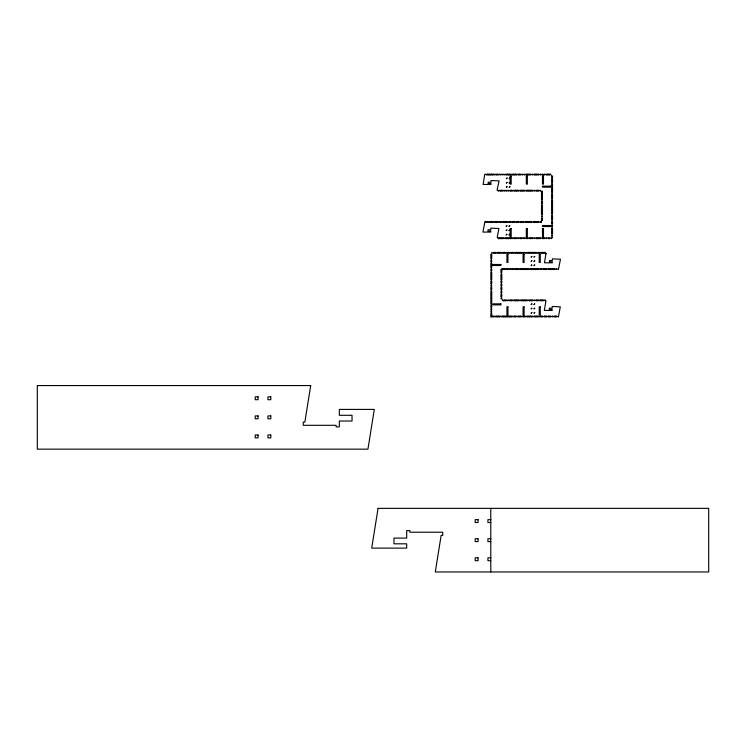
<?xml version="1.0" encoding="UTF-8"?>
<svg xmlns="http://www.w3.org/2000/svg" width="746" height="746" viewBox="0 0 746 746"><rect width="100%" height="100%" fill="white"/><g stroke="black" fill="none" stroke-linecap="round" stroke-linejoin="round"><path stroke-width="1.12" d="M490.784 519.654L487.921 519.654L487.921 522.517L490.784 522.517M490.784 538.733L487.921 538.733L487.921 541.596L490.784 541.596M490.784 557.812L487.921 557.812L487.921 560.675L490.784 560.675M490.784 508.362L490.784 571.958M310.7 385.561L304.853 422.124L303.258 422.124L303.258 425.304L336.138 425.304L336.138 426.899L339.318 426.899L339.318 421.014L352.037 421.014L352.037 415.289L339.318 415.289L339.318 409.405L374.296 409.405L367.937 449.157L37.3 449.157L37.3 385.561L310.7 385.561M378.063 508.362L371.704 548.114L406.682 548.114L406.682 543.815L393.963 543.815L393.963 538.099L406.682 538.099L406.682 530.62L409.862 530.62L409.862 532.215L442.742 532.215L442.742 535.395L441.147 535.395L435.3 571.958L708.7 571.958L708.7 508.362L378.063 508.362M484.546 175.515L483.119 184.467L490.989 184.467L490.989 183.497L488.126 183.497L488.126 182.21L490.989 182.21L490.989 180.532L499.102 180.886L497.05 190.193L498.058 190.193L498.058 191.2L500.072 190.193L500.072 191.2L501.088 191.2L501.088 190.193L502.095 190.193L502.095 191.2L504.11 190.193L504.11 191.2L506.133 190.193L506.133 191.2L508.147 190.193L508.147 191.2L510.171 190.193L510.171 191.2L511.178 191.2L511.178 190.193L512.194 190.193L512.194 191.2L514.208 190.193L514.208 191.2L515.216 191.2L515.216 190.193L516.232 190.193L516.232 191.2L517.239 191.2L517.239 190.193L518.246 190.193L518.246 191.2L520.27 190.193L520.27 191.2L521.277 191.2L521.277 190.193L522.284 190.193L522.284 191.2L523.291 191.2L523.291 190.193L524.307 190.193L524.307 191.2L526.322 190.193L526.322 191.2L527.338 191.2L527.338 190.193L528.345 190.193L528.345 191.2L529.352 191.2L529.352 190.193L530.359 190.193L530.359 191.2L531.376 191.2L531.376 190.193L532.383 190.193L532.383 191.2L534.397 190.193L534.397 191.2L536.421 190.193L536.421 191.2L537.428 191.2L537.428 190.193L538.435 190.193L538.435 191.2L540.458 190.193L540.458 191.2L542.473 191.2L542.473 192.216L541.465 192.216L541.465 193.223L542.473 193.223L542.473 194.23L541.465 194.23L541.465 195.238L542.473 195.238L542.473 196.254L541.465 196.254L541.465 197.261L542.473 197.261L542.473 198.268L541.465 198.268L541.465 199.285L542.473 199.285L541.465 201.299L542.473 201.299L542.473 202.306L541.465 202.306L541.465 203.322L542.473 203.322L541.465 205.337L542.473 205.337L542.473 206.344L541.465 206.344L541.465 207.36L542.473 207.36L542.473 208.367L541.465 208.367L541.465 209.374L542.473 209.374L542.473 210.381L541.465 210.381L541.465 211.398L542.473 211.398L542.473 212.405L541.465 212.405L541.465 213.412L542.473 213.412L542.473 214.428L541.465 214.428L542.473 216.443L541.465 216.443L542.473 218.466L541.465 218.466L541.465 219.473L542.473 219.473L542.473 220.48L541.465 220.48L541.465 222.504L540.458 222.504L540.458 221.487L538.435 222.504L538.435 221.487L537.428 221.487L537.428 222.504L536.421 222.504L536.421 221.487L535.414 221.487L535.414 222.504L534.397 222.504L534.397 221.487L533.39 221.487L533.39 222.504L531.376 221.487L531.376 222.504L530.359 222.504L530.359 221.487L529.352 221.487L529.352 222.504L528.345 222.504L528.345 221.487L527.338 221.487L527.338 222.504L526.322 222.504L526.322 221.487L525.315 221.487L525.315 222.504L523.291 221.487L523.291 222.504L522.284 222.504L522.284 221.487L521.277 221.487L521.277 222.504L520.27 222.504L520.27 221.487L518.246 222.504L518.246 221.487L517.239 221.487L517.239 222.504L516.232 222.504L516.232 221.487L514.208 222.504L514.208 221.487L513.201 221.487L513.201 222.504L512.194 222.504L512.194 221.487L510.171 222.504L510.171 221.487L509.164 221.487L509.164 222.504L507.14 221.487L507.14 222.504L506.133 222.504L506.133 221.487L505.126 221.487L505.126 222.504L504.11 222.504L504.11 221.487L503.102 221.487L503.102 222.504L501.088 221.487L501.088 222.504L500.072 222.504L500.072 221.487L498.058 222.504L498.058 221.487L497.05 221.487L497.05 222.504L496.034 222.504L496.034 221.487L495.027 221.487L495.027 222.504L493.013 221.487L493.013 222.504L491.996 222.504L491.996 221.487L490.989 221.487L490.989 222.504L489.982 222.504L489.982 221.487L487.959 222.504L487.959 221.487L485.944 222.504L485.944 221.487L484.928 221.487L482.932 232.081L490.803 232.081L490.803 231.111L487.94 231.111L487.94 229.824L490.803 229.824L490.803 228.145L498.915 228.5L497.237 237.442L498.058 237.648L498.058 238.655L499.065 238.655L499.065 237.648L500.072 237.648L500.072 238.655L501.088 238.655L501.088 237.648L502.095 237.648L502.095 238.655L503.102 238.655L503.102 237.648L505.126 238.655L505.126 237.648L506.133 237.648L506.133 238.655L507.14 238.655L507.14 237.648L508.147 237.648L508.147 238.655L509.164 238.655L509.164 237.648L510.171 237.648L510.171 238.655L511.178 238.655L511.178 237.648L512.194 237.648L512.194 238.655L514.208 237.648L514.208 238.655L515.216 238.655L515.216 237.648L516.232 237.648L516.232 238.655L518.246 237.648L518.246 238.655L520.27 237.648L520.27 238.655L521.277 238.655L521.277 237.648L523.291 238.655L523.291 237.648L524.307 237.648L524.307 238.655L526.322 237.648L526.322 238.655L527.338 238.655L527.338 237.648L529.352 238.655L529.352 237.648L530.359 237.648L530.359 238.655L531.376 238.655L531.376 237.648L532.383 237.648L532.383 238.655L534.397 237.648L534.397 238.655L536.421 237.648L536.421 238.655L537.428 238.655L537.428 237.648L538.435 237.648L538.435 238.655L539.451 238.655L539.451 237.648L540.458 237.648L540.458 238.655L542.473 237.648L542.473 238.655L543.489 238.655L543.489 237.648L544.496 237.648L544.496 238.655L546.52 237.648L546.52 238.655L548.534 237.648L548.534 238.655L549.541 238.655L549.541 237.648L551.564 238.655L551.564 237.648L552.572 237.648L551.564 235.624L552.572 235.624L551.564 233.61L552.572 233.61L552.572 232.593L551.564 232.593L551.564 231.586L552.572 231.586L552.572 230.579L551.564 230.579L551.564 229.572L552.572 229.572L552.572 228.556L551.564 228.556L552.572 226.542L551.564 226.542L551.564 225.525L552.572 225.525L551.564 223.511L552.572 223.511L552.572 222.504L551.564 222.504L551.564 221.487L552.572 221.487L551.564 219.473L552.572 219.473L552.572 218.466L551.564 218.466L551.564 217.45L552.572 217.45L552.572 216.443L551.564 216.443L551.564 215.435L552.572 215.435L551.564 213.412L552.572 213.412L552.572 212.405L551.564 212.405L551.564 211.398L552.572 211.398L552.572 210.381L551.564 210.381L551.564 209.374L552.572 209.374L552.572 208.367L551.564 208.367L551.564 207.36L552.572 207.36L552.572 206.344L551.564 206.344L551.564 205.337L552.572 205.337L552.572 204.329L551.564 204.329L551.564 203.322L552.572 203.322L552.572 202.306L551.564 202.306L551.564 201.299L552.572 201.299L552.572 200.292L551.564 200.292L552.572 198.268L551.564 198.268L551.564 197.261L552.572 197.261L552.572 196.254L551.564 196.254L551.564 195.238L552.572 195.238L552.572 194.23L551.564 194.23L552.572 192.216L551.564 192.216L551.564 191.2L552.572 191.2L552.572 190.193L551.564 190.193L551.564 189.186L552.572 189.186L552.572 188.179L551.564 188.179L551.564 187.162L552.572 187.162L551.564 185.148L552.572 185.148L552.572 184.141L551.564 184.141L552.572 182.117L551.564 182.117L551.564 181.11L552.572 181.11L552.572 180.103L551.564 180.103L551.564 179.087L552.572 179.087L551.564 177.072L552.572 177.072L552.572 176.056L551.564 176.056L550.557 174.042L549.541 174.042L549.541 175.049L548.534 175.049L548.534 174.042L547.527 174.042L547.527 175.049L546.52 175.049L546.52 174.042L544.496 175.049L544.496 174.042L542.473 175.049L542.473 174.042L540.458 175.049L540.458 174.042L538.435 175.049L538.435 174.042L537.428 174.042L537.428 175.049L536.421 175.049L536.421 174.042L535.414 174.042L535.414 175.049L534.397 175.049L534.397 174.042L532.383 175.049L532.383 174.042L530.359 175.049L530.359 174.042L529.352 174.042L529.352 175.049L528.345 175.049L528.345 174.042L527.338 174.042L527.338 175.049L526.322 175.049L526.322 174.042L524.307 175.049L524.307 174.042L522.284 175.049L522.284 174.042L520.27 175.049L520.27 174.042L519.253 174.042L519.253 175.049L518.246 175.049L518.246 174.042L516.232 175.049L516.232 174.042L515.216 174.042L515.216 175.049L514.208 175.049L514.208 174.042L513.201 174.042L513.201 175.049L512.194 175.049L512.194 174.042L510.171 175.049L510.171 174.042L509.164 174.042L509.164 175.049L508.147 175.049L508.147 174.042L507.14 174.042L507.14 175.049L506.133 175.049L506.133 174.042L504.11 175.049L504.11 174.042L502.095 175.049L502.095 174.042L500.072 175.049L500.072 174.042L498.058 175.049L498.058 174.042L497.05 174.042L497.05 175.049L496.034 175.049L496.034 174.042L494.02 175.049L494.02 174.042L493.013 174.042L493.013 175.049L491.996 175.049L491.996 174.042L490.989 174.042L490.989 175.049L489.982 175.049L489.982 174.042L488.966 174.042L488.966 175.049L487.959 175.049L487.959 174.042L486.952 174.042L486.952 175.049L484.928 174.042L484.546 175.515M545.923 253.845L544.496 262.788L552.366 262.788L552.366 261.827L549.504 261.827L549.504 260.54L552.366 260.54L552.366 258.862L560.479 259.216L558.418 269.53L556.404 268.523L556.404 269.53L554.381 268.523L554.381 269.53L553.373 269.53L553.373 268.523L552.366 268.523L552.366 269.53L551.359 269.53L551.359 268.523L550.343 268.523L550.343 269.53L549.336 269.53L549.336 268.523L548.329 268.523L548.329 269.53L546.305 268.523L546.305 269.53L545.298 269.53L545.298 268.523L544.291 268.523L544.291 269.53L543.274 269.53L543.274 268.523L541.26 269.53L541.26 268.523L540.253 268.523L540.253 269.53L538.23 268.523L538.23 269.53L537.223 269.53L537.223 268.523L536.215 268.523L536.215 269.53L535.199 269.53L535.199 268.523L534.192 268.523L534.192 269.53L533.185 269.53L533.185 268.523L532.178 268.523L532.178 269.53L531.161 269.53L531.161 268.523L530.154 268.523L530.154 269.53L528.131 268.523L528.131 269.53L527.124 269.53L527.124 268.523L526.117 268.523L526.117 269.53L525.109 269.53L525.109 268.523L524.093 268.523L524.093 269.53L523.086 269.53L523.086 268.523L522.079 268.523L522.079 269.53L521.072 269.53L521.072 268.523L520.055 268.523L520.055 269.53L518.041 268.523L518.041 269.53L517.034 269.53L517.034 268.523L516.018 268.523L516.018 269.53L515.01 269.53L515.01 268.523L512.987 269.53L512.987 268.523L511.98 268.523L511.98 269.53L509.966 268.523L509.966 269.53L507.942 268.523L507.942 269.53L506.935 269.53L506.935 268.523L504.911 269.53L504.911 268.523L503.904 268.523L503.904 269.53L502.897 269.53L502.897 268.523L501.89 268.523L501.89 269.53L500.874 269.53L500.874 270.546L501.89 270.546L501.89 271.553L500.874 271.553L500.874 272.56L501.89 272.56L500.874 274.584L501.89 274.584L501.89 275.591L500.874 275.591L500.874 276.598L501.89 276.598L501.89 277.615L500.874 277.615L500.874 278.622L501.89 278.622L501.89 279.629L500.874 279.629L501.89 281.652L500.874 281.652L500.874 282.659L501.89 282.659L500.874 284.674L501.89 284.674L501.89 285.69L500.874 285.69L501.89 287.704L500.874 287.704L500.874 288.711L501.89 288.711L501.89 289.728L500.874 289.728L501.89 291.742L500.874 291.742L500.874 292.758L501.89 292.758L500.874 294.773L501.89 294.773L501.89 295.78L500.874 295.78L500.874 296.796L501.89 296.796L500.874 298.81L501.89 298.81L502.897 300.834L503.904 300.834L503.904 299.817L504.911 299.817L504.911 300.834L505.928 300.834L505.928 299.817L507.942 300.834L507.942 299.817L509.966 300.834L509.966 299.817L510.973 299.817L510.973 300.834L511.98 300.834L511.98 299.817L514.003 300.834L514.003 299.817L515.01 299.817L515.01 300.834L516.018 300.834L516.018 299.817L517.034 299.817L517.034 300.834L518.041 300.834L518.041 299.817L519.048 299.817L519.048 300.834L521.072 299.817L521.072 300.834L522.079 300.834L522.079 299.817L523.086 299.817L523.086 300.834L524.093 300.834L524.093 299.817L525.109 299.817L525.109 300.834L526.117 300.834L526.117 299.817L527.124 299.817L527.124 300.834L529.147 299.817L529.147 300.834L530.154 300.834L530.154 299.817L531.161 299.817L531.161 300.834L532.178 300.834L532.178 299.817L534.192 300.834L534.192 299.817L536.215 300.834L536.215 299.817L537.223 299.817L537.223 300.834L538.23 300.834L538.23 299.817L540.253 300.834L540.253 299.817L541.26 299.817L541.26 300.834L542.267 300.834L542.267 299.817L543.274 299.817L543.274 300.834L545.298 299.817L545.298 300.834L545.979 300.834L544.31 310.411L552.18 310.411L552.18 309.441L549.317 309.441L549.317 308.154L552.18 308.154L552.18 306.475L560.293 306.83L558.418 316.985L556.404 315.978L556.404 316.985L555.397 316.985L555.397 315.978L554.381 315.978L554.381 316.985L552.366 315.978L552.366 316.985L550.343 315.978L550.343 316.985L549.336 316.985L549.336 315.978L548.329 315.978L548.329 316.985L546.305 315.978L546.305 316.985L545.298 316.985L545.298 315.978L544.291 315.978L544.291 316.985L542.267 315.978L542.267 316.985L541.26 316.985L541.26 315.978L540.253 315.978L540.253 316.985L538.23 315.978L538.23 316.985L537.223 316.985L537.223 315.978L536.215 315.978L536.215 316.985L535.199 316.985L535.199 315.978L534.192 315.978L534.192 316.985L532.178 315.978L532.178 316.985L531.161 316.985L531.161 315.978L530.154 315.978L530.154 316.985L529.147 316.985L529.147 315.978L528.131 315.978L528.131 316.985L527.124 316.985L527.124 315.978L525.109 316.985L525.109 315.978L524.093 315.978L524.093 316.985L523.086 316.985L523.086 315.978L521.072 316.985L521.072 315.978L520.055 315.978L520.055 316.985L519.048 316.985L519.048 315.978L518.041 315.978L518.041 316.985L516.018 315.978L516.018 316.985L515.01 316.985L515.01 315.978L514.003 315.978L514.003 316.985L511.98 315.978L511.98 316.985L510.973 316.985L510.973 315.978L509.966 315.978L509.966 316.985L508.949 316.985L508.949 315.978L507.942 315.978L507.942 316.985L506.935 316.985L506.935 315.978L505.928 315.978L505.928 316.985L504.911 316.985L504.911 315.978L503.904 315.978L503.904 316.985L502.897 316.985L502.897 315.978L501.89 315.978L501.89 316.985L499.867 315.978L499.867 316.985L498.86 316.985L498.86 315.978L497.843 315.978L497.843 316.985L496.836 316.985L496.836 315.978L495.829 315.978L495.829 316.985L493.805 315.978L493.805 316.985L492.798 316.985L492.798 315.978L491.791 315.978L491.791 316.985L490.784 316.985L490.784 314.961L491.791 314.961L491.791 313.954L490.784 313.954L491.791 311.94L490.784 311.94L491.791 309.916L490.784 309.916L490.784 308.909L491.791 308.909L490.784 306.886L491.791 306.886L491.791 305.879L490.784 305.879L491.791 303.855L490.784 303.855L490.784 302.848L491.791 302.848L491.791 301.841L490.784 301.841L490.784 300.834L491.791 300.834L491.791 299.817L490.784 299.817L490.784 298.81L491.791 298.81L491.791 297.803L490.784 297.803L490.784 296.796L491.791 296.796L491.791 295.78L490.784 295.78L490.784 294.773L491.791 294.773L491.791 293.765L490.784 293.765L490.784 292.758L491.791 292.758L491.791 291.742L490.784 291.742L491.791 289.728L490.784 289.728L490.784 288.711L491.791 288.711L491.791 287.704L490.784 287.704L491.791 285.69L490.784 285.69L491.791 283.666L490.784 283.666L490.784 282.659L491.791 282.659L491.791 281.652L490.784 281.652L491.791 279.629L490.784 279.629L490.784 278.622L491.791 278.622L491.791 277.615L490.784 277.615L490.784 276.598L491.791 276.598L491.791 275.591L490.784 275.591L490.784 274.584L491.791 274.584L491.791 273.568L490.784 273.568L490.784 272.56L491.791 272.56L490.784 270.546L491.791 270.546L491.791 269.53L490.784 269.53L491.791 267.516L490.784 267.516L490.784 266.509L491.791 266.509L491.791 265.492L490.784 265.492L490.784 264.485L491.791 264.485L491.791 263.478L490.784 263.478L491.791 261.454L490.784 261.454L490.784 260.447L491.791 260.447L490.784 258.424L491.791 258.424L491.791 257.417L490.784 257.417L490.784 256.41L491.791 256.41L491.791 255.402L490.784 255.402L490.784 254.386L491.791 254.386L491.791 252.372L493.805 253.379L493.805 252.372L494.822 252.372L494.822 253.379L495.829 253.379L495.829 252.372L497.843 253.379L497.843 252.372L498.86 252.372L498.86 253.379L499.867 253.379L499.867 252.372L500.874 252.372L500.874 253.379L502.897 252.372L502.897 253.379L503.904 253.379L503.904 252.372L504.911 252.372L504.911 253.379L506.935 252.372L506.935 253.379L507.942 253.379L507.942 252.372L508.949 252.372L508.949 253.379L510.973 252.372L510.973 253.379L511.98 253.379L511.98 252.372L512.987 252.372L512.987 253.379L515.01 252.372L515.01 253.379L516.018 253.379L516.018 252.372L517.034 252.372L517.034 253.379L518.041 253.379L518.041 252.372L519.048 252.372L519.048 253.379L520.055 253.379L520.055 252.372L521.072 252.372L521.072 253.379L522.079 253.379L522.079 252.372L524.093 253.379L524.093 252.372L526.117 253.379L526.117 252.372L528.131 253.379L528.131 252.372L529.147 252.372L529.147 253.379L530.154 253.379L530.154 252.372L531.161 252.372L531.161 253.379L532.178 253.379L532.178 252.372L533.185 252.372L533.185 253.379L534.192 253.379L534.192 252.372L535.199 252.372L535.199 253.379L536.215 253.379L536.215 252.372L538.23 253.379L538.23 252.372L539.237 252.372L539.237 253.379L541.26 252.372L541.26 253.379L542.267 253.379L542.267 252.372L543.274 252.372L543.274 253.379L544.291 253.379L544.291 252.372L545.298 252.372L545.298 253.379L546.305 253.379L545.923 253.845M511.178 176.056L510.171 176.056L510.171 184.141L511.178 184.141L511.178 176.056M527.338 176.056L526.322 176.056L526.322 184.141L527.338 184.141L527.338 176.056M543.489 176.056L542.473 176.056L542.473 184.141L543.489 184.141L543.489 176.056M507.047 178.061L506.403 178.704L507.047 178.061M509.91 178.061L509.266 178.704L509.91 178.061M507.047 182.35L506.403 182.994L507.047 182.35M509.91 182.35L509.266 182.994L509.91 182.35M550.557 186.155L542.473 186.155L542.473 187.162L550.557 187.162L550.557 186.155M507.047 186.649L506.403 187.293L507.047 186.649M509.91 186.649L509.266 187.293L509.91 186.649M550.557 225.525L542.473 225.525L542.473 226.542L550.557 226.542L550.557 225.525M506.86 225.674L506.217 226.318L506.86 225.674M509.723 225.674L509.08 226.318L509.723 225.674M511.178 228.556L510.171 228.556L510.171 236.631L511.178 236.631L511.178 228.556M527.338 228.556L526.322 228.556L526.322 236.631L527.338 236.631L527.338 228.556M543.489 228.556L542.473 228.556L542.473 236.631L543.489 236.631L543.489 228.556M506.86 229.964L506.217 230.607L506.86 229.964M509.723 229.964L509.08 230.607L509.723 229.964M506.86 234.263L506.217 234.906L506.86 234.263M509.723 234.263L509.08 234.906L509.723 234.263M507.942 254.386L506.935 254.386L506.935 262.471L507.942 262.471L507.942 254.386M524.093 254.386L523.086 254.386L523.086 262.471L524.093 262.471L524.093 254.386M540.253 254.386L539.237 254.386L539.237 262.471L540.253 262.471L540.253 254.386M531.842 256.391L531.199 257.034L531.842 256.391M534.705 256.391L534.061 257.034L534.705 256.391M531.842 260.68L531.199 261.324L531.842 260.68M534.705 260.68L534.061 261.324L534.705 260.68M500.874 264.485L492.798 264.485L492.798 265.492L500.874 265.492L500.874 264.485M531.842 264.97L531.199 265.613L531.842 264.97M534.705 264.97L534.061 265.613L534.705 264.97M500.874 303.855L492.798 303.855L492.798 304.872L500.874 304.872L500.874 303.855M531.842 303.892L531.199 304.536L531.842 303.892M534.705 303.892L534.061 304.536L534.705 303.892M507.942 306.886L506.935 306.886L506.935 314.961L507.942 314.961L507.942 306.886M524.093 306.886L523.086 306.886L523.086 314.961L524.093 314.961L524.093 306.886M540.253 306.886L539.237 306.886L539.237 314.961L540.253 314.961L540.253 306.886M531.842 308.191L531.199 308.835L531.842 308.191M534.705 308.191L534.061 308.835L534.705 308.191M531.842 312.481L531.199 313.124L531.842 312.481M534.705 312.481L534.061 313.124L534.705 312.481M258.079 396.844L255.216 396.844L255.216 399.707L258.079 399.707L258.079 396.844M270.798 396.844L267.935 396.844L267.935 399.707L270.798 399.707L270.798 396.844M258.079 415.923L255.216 415.923L255.216 418.786L258.079 418.786L258.079 415.923M270.798 415.923L267.935 415.923L267.935 418.786L270.798 418.786L270.798 415.923M258.079 435.002L255.216 435.002L255.216 437.865L258.079 437.865L258.079 435.002M270.798 435.002L267.935 435.002L267.935 437.865L270.798 437.865L270.798 435.002M478.065 519.654L475.202 519.654L475.202 522.517L478.065 522.517L478.065 519.654M478.065 538.733L475.202 538.733L475.202 541.596L478.065 541.596L478.065 538.733M478.065 557.812L475.202 557.812L475.202 560.675L478.065 560.675L478.065 557.812"/></g></svg>
